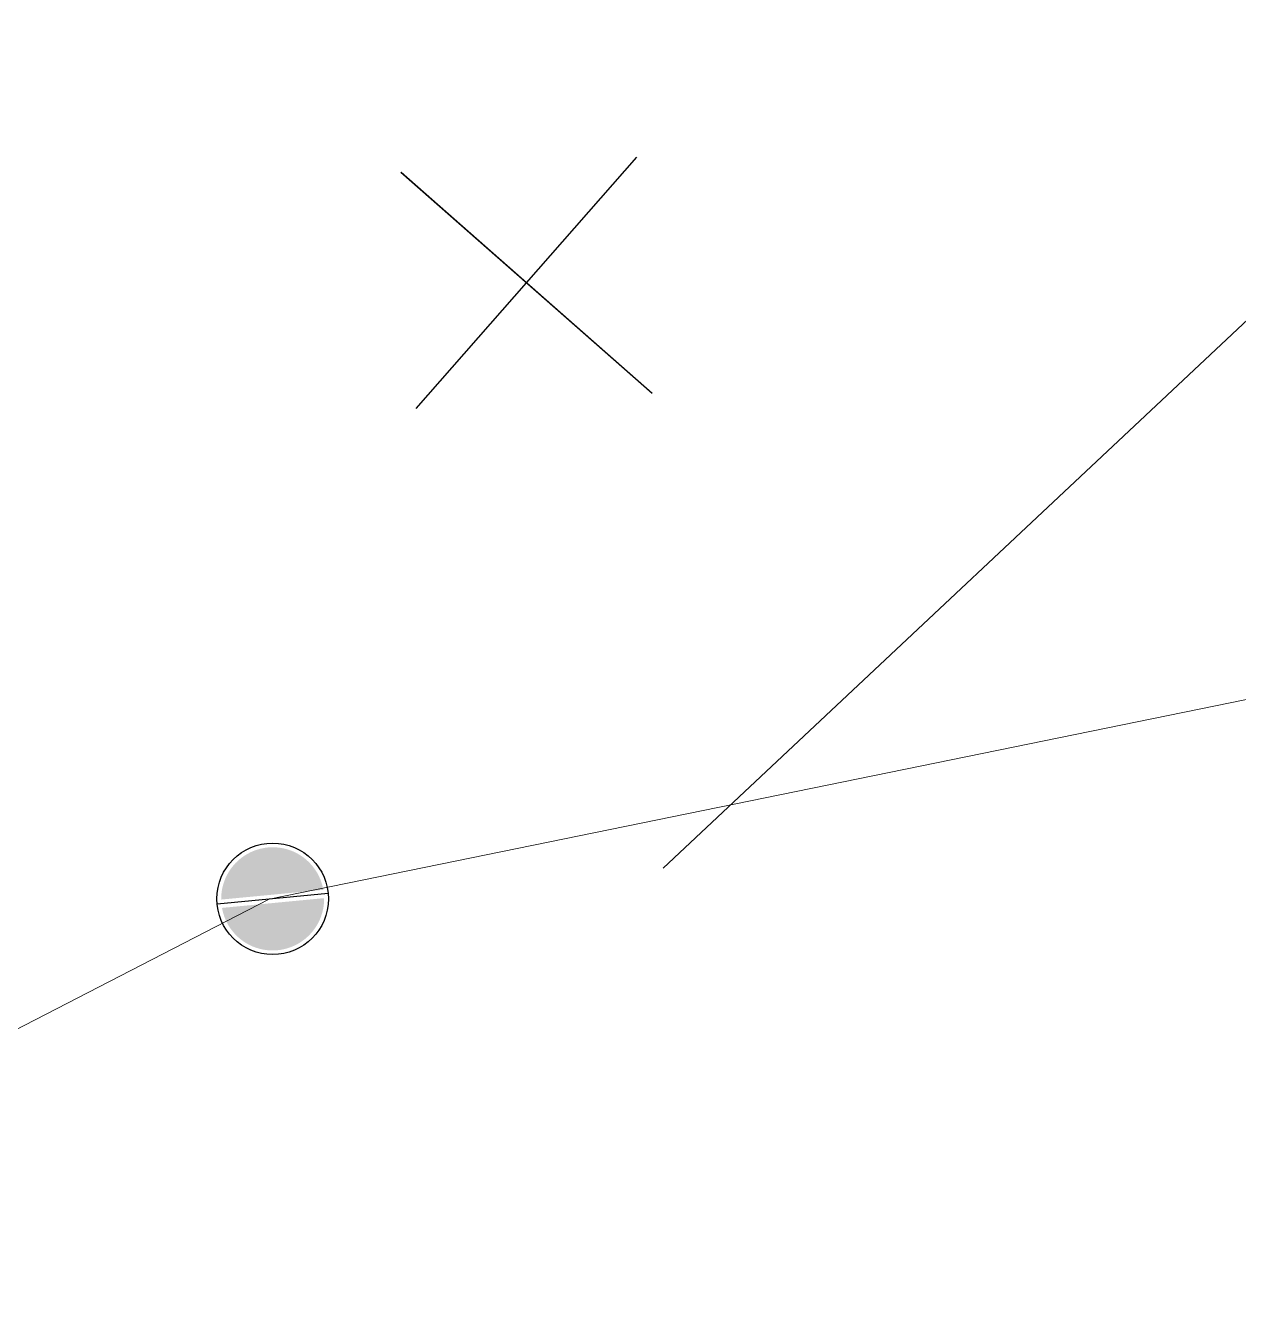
# Model space of a CAD drawing. Header units: millimetres. Extents: x -2893842 to -949497, y -1203244 to 262218.
# Drawn here: x -2272724 to -2261844, y -888037 to -876579 of the extents above; entities that cross this region are included whole.
import ezdxf

# ---------------------------------------------------------------- set-up
doc = ezdxf.new("R2010")
doc.units = ezdxf.units.MM
doc.layers.get('0').update_dxf_attribs({"lineweight": 5})
for name, color, linetype in [('!!!_ Размеры', 7, 'Continuous'), ('02_сетка', 253, 'Continuous'), ('31_Водопровод', 253, 'Continuous'), ('35_Телефон', 253, 'Continuous'), ('44_Крышки колодцев', 253, 'Continuous')]:
    doc.layers.add(name, color=color, linetype=linetype)
doc.styles.add('Line_GUGK', font='')
doc.styles.get('Line_GUGK').set_extended_font_data('Bm431', italic=True)
doc.linetypes.add('g5_122_v', pattern='A,1,-1,1.5,-0.4,["В",Line_GUGK,S=1,R=0,X=0,Y=-0.5],-1.5,1.5,-1,4,-1,4,-1,3', length=20.9)
doc.linetypes.add('g5_133_t', pattern='A,2,[27,GUGK_2005.shx,S=0.4,R=0,X=0,Y=0],2,-1', length=5)

# ---------------------------------------------------------------- blocks, each defined once
blk = doc.blocks.new('BL_333')
at = {"color": 0}
for p, q in [((0, -3), (0, 3)), ((-3, 0), (3, 0))]:
    blk.add_line(p, q, dxfattribs=at)
blk = doc.blocks.new('g5_117')
h = blk.add_hatch(color=255)
h.paths.add_polyline_path([(-0.299, 0.352), (0.352, -0.299, 0.177899), (0.463, 0, 0.639215)])
h.paths.add_polyline_path([(-0.352, 0.299, 0.177899), (-0.463, 0, 0.639215), (0.299, -0.352)])
at = {"color": 0}
blk.add_lwpolyline([(0.354, -0.354), (-0.354, 0.354)], dxfattribs=at)
blk.add_circle((0, 0), 0.5, dxfattribs=at)
blk = doc.blocks.new('Топо_07.04.17')
at = {"layer": '02_сетка', "color": 3, "linetype": 'Continuous'}
for p, q in [((-423350, -723897), (-425366, -721676)), ((-425469, -723794), (-423248, -721778))]:
    blk.add_line(p, q, dxfattribs=at)
at = {"layer": '31_Водопровод', "color": 4, "linetype": 'g5_122_v', "lineweight": 30}
blk.add_lwpolyline([(-423732, -728138), (-399799, -710295), (-397676, -703768), (-402901, -684232), (-409034, -666005), (-412934, -657689), (-414131, -653588), (-414737, -641266)], dxfattribs=at)
at = {"layer": '35_Телефон', "color": 6, "linetype": 'g5_133_t', "lineweight": 20}
blk.add_lwpolyline([(-440651, -734997), (-436713, -731600), (-427277, -728017), (-408751, -726373), (-401761, -719108), (-393276, -710378), (-389001, -702882), (-377055, -701964)], dxfattribs=at)
at = {"layer": '02_сетка', "color": 92, "xscale": 500.0000000002746, "yscale": 500.0000000002746, "zscale": 500.0000000002746, "rotation": 42.22816425403256}
blk.add_blockref('BL_333', (-424358, -722786), dxfattribs=at)
at = {"layer": '44_Крышки колодцев', "color": 7, "linetype": 'Continuous', "lineweight": 20, "xscale": 999.9999999999995, "yscale": 999.9999999999995, "zscale": 999.9999999999995, "rotation": 43.98139083737546}
blk.add_blockref('g5_117', (-427244, -728017, 129798), dxfattribs=at)

msp = doc.modelspace()

# ---------------------------------------------------------------- block references
at = {"layer": '!!!_ Размеры', "color": 1, "lineweight": 0, "rotation": 6.471407436947433}
msp.add_blockref('Топо_07.04.17', (-1928038.79367, -112877.83782), dxfattribs=at)

doc.saveas('drawing.dxf')
